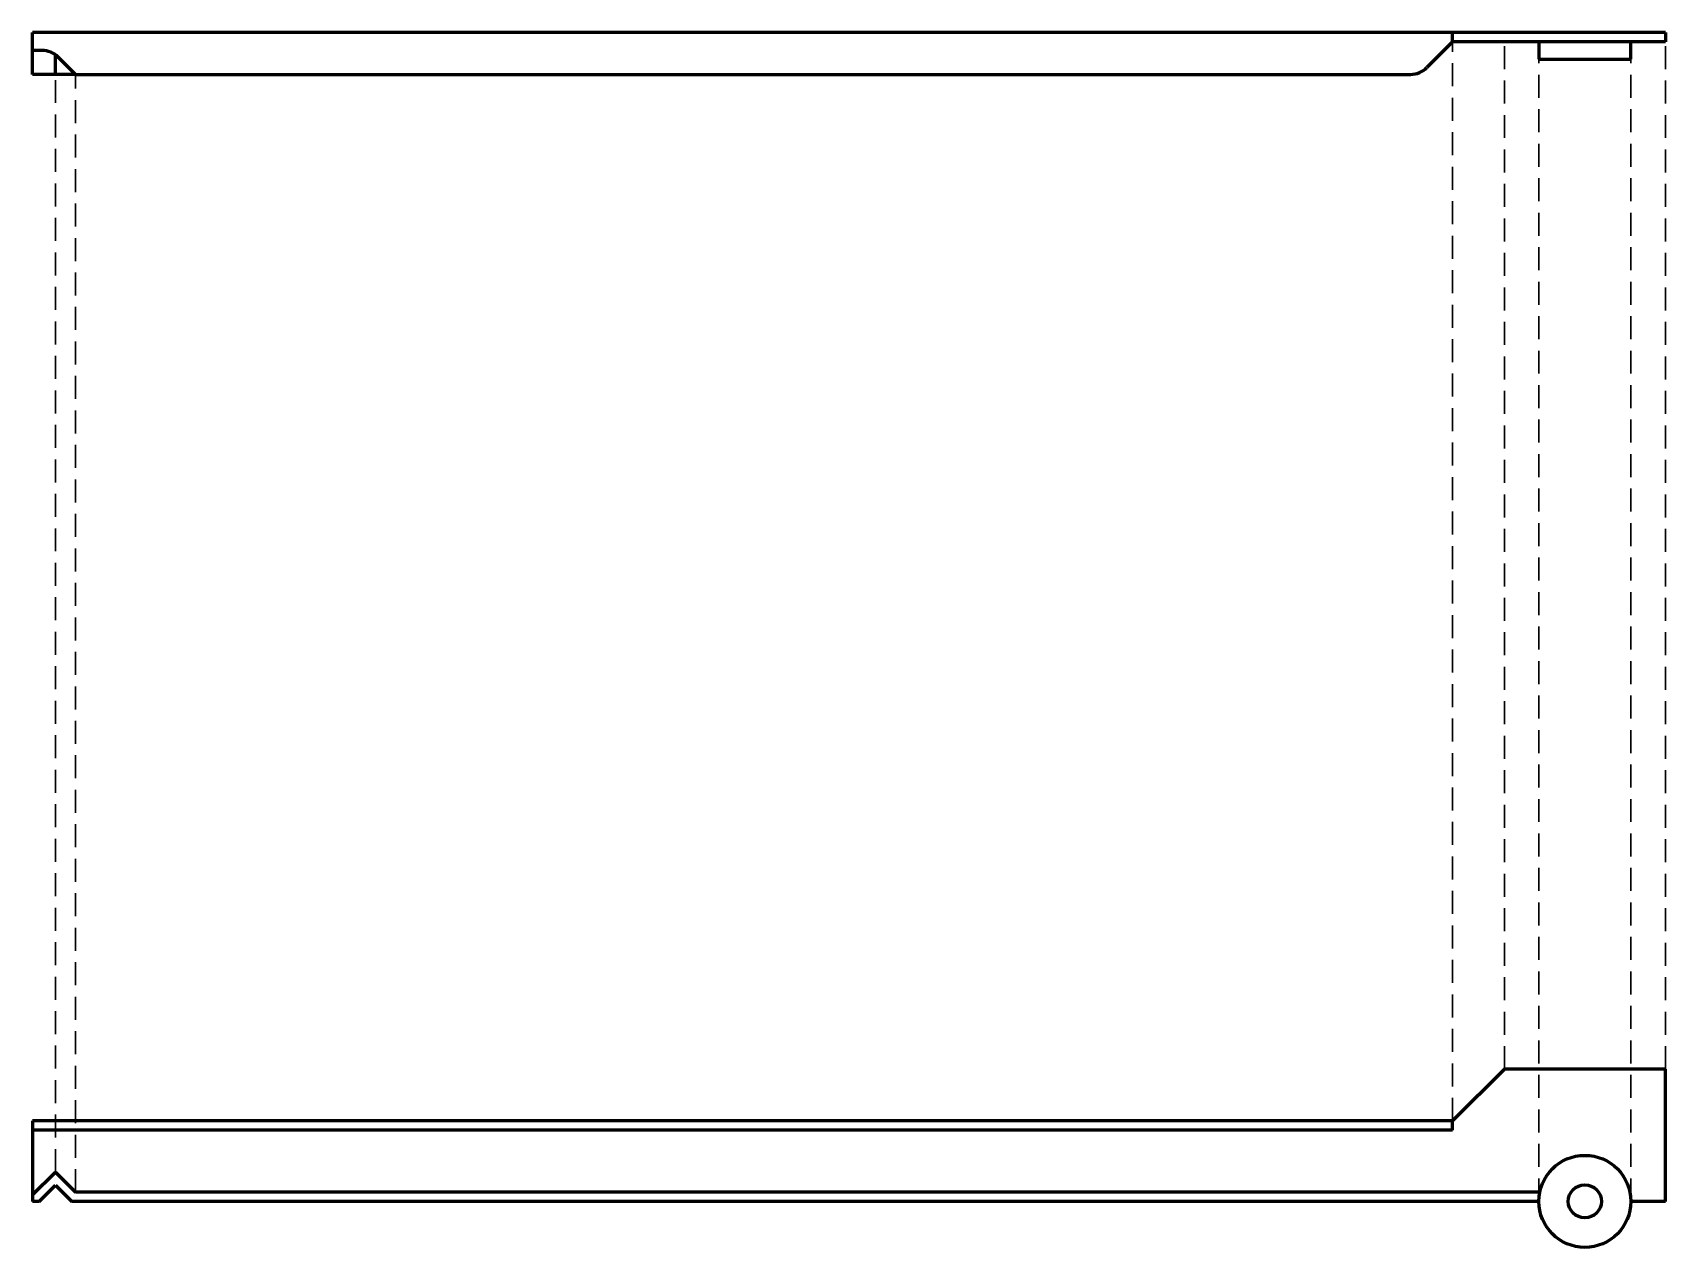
# Model space of a CAD drawing. Header units: inches. Extents: x 3 to 146, y -11 to 37.
# Drawn here: x 3.43 to 21.18, y 23.64 to 36.85 of the extents above; entities that cross this region are included whole.
import ezdxf

# ---------------------------------------------------------------- set-up
doc = ezdxf.new("R2010")
doc.units = ezdxf.units.IN
doc.header["$MEASUREMENT"] = 0
doc.linetypes.add('HIDDEN', pattern=[0.375, 0.25, -0.125])
doc.layers.add('1.007_TEXT_AND_DIMENSIONS', color=7, linetype='HIDDEN', lineweight=30)
doc.layers.add('1.011_OBJECT', color=11, linetype='Continuous', lineweight=60)

msp = doc.modelspace()

# ---------------------------------------------------------------- linework, layer by layer
at = {"layer": '1.007_TEXT_AND_DIMENSIONS'}
for p, q in [((18.8723, 25.0137), (18.8723, 36.7467)), ((19.4348, 25.5762), (19.4348, 36.7467)), ((21.1848, 25.5762), (21.1848, 36.7467)), ((3.6823, 24.4568), (3.6823, 36.3931)), ((3.9005, 24.2387), (3.9005, 36.3931)), ((19.8098, 24.1387), (19.8098, 36.5592)), ((20.8098, 24.1387), (20.8098, 36.5592))]:
    msp.add_line(p, q, dxfattribs=at)
at = {"layer": '1.011_OBJECT'}
for p, q in [((19.4348, 36.8467), (3.4348, 36.8467)), ((3.4348, 36.6543), (3.4348, 36.8467)), ((18.8723, 36.7467), (18.592, 36.4664)), ((18.8723, 36.7467), (18.8723, 36.8467)), ((19.4348, 36.7467), (18.8723, 36.7467)), ((21.1848, 36.8467), (19.4348, 36.8467)), ((21.1848, 36.7467), (19.4348, 36.7467)), ((19.8098, 36.7467), (19.8098, 36.5592)), ((20.8098, 36.5592), (20.8098, 36.7467)), ((21.1848, 36.8467), (21.1848, 36.7467)), ((3.5358, 36.6543), (3.4348, 36.6543)), ((3.4348, 36.3931), (3.4348, 36.6543)), ((3.6823, 36.3931), (3.6823, 36.6069)), ((3.9005, 36.3931), (3.7126, 36.5811)), ((3.9005, 36.3931), (3.4348, 36.3931)), ((3.9005, 36.3931), (18.4152, 36.3931)), ((19.8098, 36.5592), (20.8098, 36.5592)), ((19.4348, 25.5762), (18.8723, 25.0137)), ((21.1848, 25.5762), (19.4348, 25.5762)), ((21.1848, 25.0137), (21.1848, 25.5762)), ((18.8723, 25.0137), (3.4348, 25.0137)), ((3.4348, 25.0137), (3.4348, 24.1387)), ((18.8723, 24.9137), (3.4348, 24.9137)), ((18.8723, 24.9137), (18.8723, 25.0137)), ((21.1848, 24.1387), (21.1848, 25.0137)), ((3.4348, 24.2094), (3.6823, 24.4568)), ((3.6823, 24.4568), (3.9005, 24.2387)), ((3.5056, 24.1387), (3.6823, 24.3154)), ((3.6823, 24.3154), (3.8591, 24.1387)), ((19.8098, 24.2387), (3.9005, 24.2387)), ((3.5056, 24.1387), (3.4348, 24.1387)), ((19.8098, 24.1387), (3.8591, 24.1387)), ((21.1848, 24.1387), (20.8098, 24.1387))]:
    msp.add_line(p, q, dxfattribs=at)
for radius in [0.5, 0.18]:
    msp.add_circle((20.3098, 24.1387), radius, dxfattribs=at)
for centre, start, end in [((3.5358, 36.4043), 45, 90), ((18.4152, 36.6431), 270, 315)]:
    msp.add_arc(centre, 0.25, start, end, dxfattribs=at)

doc.saveas('drawing.dxf')
